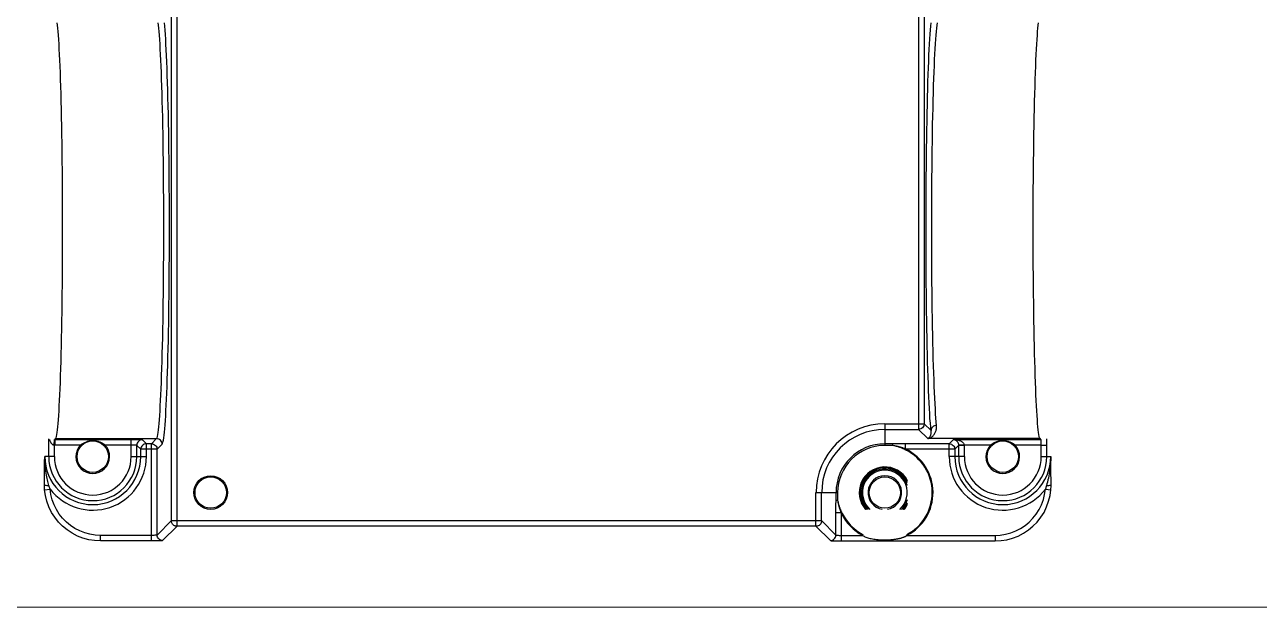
# Model space of a CAD drawing. Header units: millimetres. Extents: x -1 to 4489, y 0 to 1364.
# Drawn here: x 3027.7 to 3137.6, y 869.9 to 921.7 of the extents above; entities that cross this region are included whole.
import ezdxf

# ---------------------------------------------------------------- set-up
doc = ezdxf.new("R2010")
doc.units = ezdxf.units.MM
doc.layers.add('VERRUNDUNGEN', color=7, linetype='Continuous')

# ---------------------------------------------------------------- blocks, each defined once
blk = doc.blocks.new('A$C3E425E2D')
at = {"layer": 'VERRUNDUNGEN', "color": 7, "linetype": 'Continuous'}
for p, q in [((77.81, 95.31), (77.81, 9.93)), ((78.31, 94.81), (78.31, 10.43)), ((11.31, 1.81), (11.31, 91.58)), ((11.81, 1.31), (11.81, 92.08)), ((1.12, 46.13), (1.15, 45.9)), ((1.15, 45.9), (1.17, 45.64)), ((1.17, 45.64), (1.2, 45.34)), ((1.2, 45.34), (1.23, 45.01)), ((10.16, 45.91), (10.13, 46.13)), ((10.18, 45.65), (10.16, 45.91)), ((10.21, 45.35), (10.18, 45.65)), ((10.24, 45.02), (10.21, 45.35)), ((10.71, 45.81), (10.68, 46.12)), ((10.74, 45.47), (10.71, 45.81)), ((10.77, 45.09), (10.74, 45.47)), ((10.8, 44.66), (10.77, 45.09)), ((78.82, 44.69), (78.85, 45.1)), ((78.85, 45.1), (78.88, 45.48)), ((78.88, 45.48), (78.9, 45.82)), ((78.9, 45.82), (78.93, 46.12)), ((79.38, 45.03), (79.4, 45.36)), ((79.4, 45.36), (79.43, 45.65)), ((79.43, 45.65), (79.46, 45.91)), ((79.46, 45.91), (79.49, 46.13)), ((88.39, 45.01), (88.41, 45.34)), ((88.41, 45.34), (88.44, 45.64)), ((88.44, 45.64), (88.47, 45.9)), ((88.47, 45.9), (88.5, 46.13)), ((1.23, 45.01), (1.25, 44.63)), ((1.25, 44.63), (1.28, 44.22)), ((1.28, 44.22), (1.3, 43.77)), ((10.27, 44.64), (10.24, 45.02)), ((10.3, 44.23), (10.27, 44.64)), ((10.32, 43.78), (10.3, 44.23)), ((10.82, 44.21), (10.8, 44.66)), ((10.85, 43.72), (10.82, 44.21)), ((78.77, 43.75), (78.79, 44.23)), ((78.79, 44.23), (78.82, 44.69)), ((79.29, 43.81), (79.32, 44.25)), ((79.32, 44.25), (79.35, 44.66)), ((79.35, 44.66), (79.38, 45.03)), ((88.31, 43.77), (88.34, 44.22)), ((88.34, 44.22), (88.36, 44.63)), ((88.36, 44.63), (88.39, 45.01)), ((1.3, 43.77), (1.33, 43.29)), ((1.33, 43.29), (1.35, 42.79)), ((10.35, 43.31), (10.32, 43.78)), ((10.37, 42.8), (10.35, 43.31)), ((10.87, 43.2), (10.85, 43.72)), ((10.9, 42.64), (10.87, 43.2)), ((78.72, 42.69), (78.74, 43.24)), ((78.74, 43.24), (78.77, 43.75)), ((79.24, 42.84), (79.27, 43.34)), ((79.27, 43.34), (79.29, 43.81)), ((88.26, 42.79), (88.29, 43.3)), ((88.29, 43.3), (88.31, 43.77)), ((1.35, 42.79), (1.38, 42.25)), ((1.38, 42.25), (1.4, 41.68)), ((10.4, 42.26), (10.37, 42.8)), ((10.42, 41.69), (10.4, 42.26)), ((10.92, 42.06), (10.9, 42.64)), ((10.94, 41.44), (10.92, 42.06)), ((78.68, 41.51), (78.7, 42.11)), ((78.7, 42.11), (78.72, 42.69)), ((79.2, 41.74), (79.22, 42.31)), ((79.22, 42.31), (79.24, 42.84)), ((88.22, 41.68), (88.24, 42.25)), ((88.24, 42.25), (88.26, 42.79)), ((1.4, 41.68), (1.42, 41.08)), ((1.42, 41.08), (1.44, 40.45)), ((10.44, 41.09), (10.42, 41.69)), ((10.46, 40.47), (10.44, 41.09)), ((10.96, 40.8), (10.94, 41.44)), ((10.98, 40.13), (10.96, 40.8)), ((78.63, 40.21), (78.65, 40.87)), ((78.65, 40.87), (78.68, 41.51)), ((79.15, 40.54), (79.18, 41.15)), ((79.18, 41.15), (79.2, 41.74)), ((88.18, 40.45), (88.2, 41.08)), ((88.2, 41.08), (88.22, 41.68)), ((1.44, 40.45), (1.46, 39.8)), ((1.46, 39.8), (1.48, 39.12)), ((10.48, 39.81), (10.46, 40.47)), ((10.5, 39.14), (10.48, 39.81)), ((11, 39.44), (10.98, 40.13)), ((78.62, 39.52), (78.63, 40.21)), ((79.11, 39.22), (79.13, 39.89)), ((79.13, 39.89), (79.15, 40.54)), ((88.14, 39.12), (88.16, 39.8)), ((88.16, 39.8), (88.18, 40.45)), ((1.48, 39.12), (1.49, 38.42)), ((10.52, 38.44), (10.5, 39.14)), ((11.02, 38.72), (11, 39.44)), ((11.04, 37.98), (11.02, 38.72)), ((78.58, 38.08), (78.6, 38.81)), ((78.6, 38.81), (78.62, 39.52)), ((79.08, 37.82), (79.1, 38.53)), ((79.1, 38.53), (79.11, 39.22)), ((88.12, 38.42), (88.14, 39.12)), ((1.49, 38.42), (1.51, 37.7)), ((1.51, 37.7), (1.52, 36.95)), ((10.54, 37.71), (10.52, 38.44)), ((10.55, 36.97), (10.54, 37.71)), ((11.05, 37.21), (11.04, 37.98)), ((78.57, 37.33), (78.58, 38.08)), ((79.06, 37.08), (79.08, 37.82)), ((88.09, 36.96), (88.11, 37.7)), ((88.11, 37.7), (88.12, 38.42)), ((1.52, 36.95), (1.54, 36.19)), ((10.57, 36.21), (10.55, 36.97)), ((11.07, 36.43), (11.05, 37.21)), ((11.08, 35.63), (11.07, 36.43)), ((78.54, 35.76), (78.55, 36.55)), ((78.55, 36.55), (78.57, 37.33)), ((79.04, 35.56), (79.05, 36.33)), ((79.05, 36.33), (79.06, 37.08)), ((88.08, 36.2), (88.09, 36.96)), ((1.54, 36.19), (1.55, 35.41)), ((1.55, 35.41), (1.56, 34.62)), ((10.58, 35.43), (10.57, 36.21)), ((10.59, 34.63), (10.58, 35.43)), ((11.09, 34.81), (11.08, 35.63)), ((78.53, 34.96), (78.54, 35.76)), ((79.03, 34.77), (79.04, 35.56)), ((88.06, 34.62), (88.07, 35.42)), ((88.07, 35.42), (88.08, 36.2)), ((1.56, 34.62), (1.57, 33.81)), ((10.6, 33.83), (10.59, 34.63)), ((11.1, 33.98), (11.09, 34.81)), ((78.51, 33.3), (78.52, 34.13)), ((78.52, 34.13), (78.53, 34.96)), ((79.02, 33.97), (79.03, 34.77)), ((88.05, 33.81), (88.06, 34.62)), ((1.57, 33.81), (1.58, 32.98)), ((1.58, 32.98), (1.58, 32.15)), ((10.61, 33), (10.6, 33.83)), ((10.62, 32.17), (10.61, 33)), ((11.11, 33.14), (11.1, 33.98)), ((11.12, 32.29), (11.11, 33.14)), ((78.5, 32.45), (78.51, 33.3)), ((79, 32.34), (79.01, 33.16)), ((79.01, 33.16), (79.02, 33.97)), ((88.03, 32.16), (88.04, 32.99)), ((88.04, 32.99), (88.05, 33.81)), ((1.58, 32.15), (1.59, 31.31)), ((10.62, 31.33), (10.62, 32.17)), ((11.12, 31.42), (11.12, 32.29)), ((78.49, 31.6), (78.5, 32.45)), ((78.99, 31.5), (79, 32.34)), ((88.02, 31.32), (88.03, 32.16)), ((1.59, 31.31), (1.6, 30.46)), ((10.63, 30.48), (10.62, 31.33)), ((11.13, 30.55), (11.12, 31.42)), ((78.49, 30.74), (78.49, 31.6)), ((78.99, 30.66), (78.99, 31.5)), ((88.02, 30.47), (88.02, 31.32)), ((1.6, 30.46), (1.6, 29.61)), ((10.63, 29.63), (10.63, 30.48)), ((11.13, 29.67), (11.13, 30.55)), ((11.13, 28.79), (11.13, 29.67)), ((78.48, 29.87), (78.49, 30.74)), ((78.48, 29), (78.48, 29.87)), ((78.98, 29.82), (78.99, 30.66)), ((78.98, 28.97), (78.98, 29.82)), ((88.02, 29.62), (88.02, 30.47)), ((1.6, 29.61), (1.6, 28.75)), ((1.6, 28.75), (1.6, 27.89)), ((10.64, 28.77), (10.63, 29.63)), ((10.64, 27.91), (10.64, 28.77)), ((11.14, 27.91), (11.13, 28.79)), ((78.48, 28.12), (78.48, 29)), ((78.98, 28.12), (78.98, 28.97)), ((88.01, 28.76), (88.02, 29.62)), ((88.01, 27.9), (88.01, 28.76)), ((1.6, 27.89), (1.6, 27.03)), ((10.64, 27.05), (10.64, 27.91)), ((11.13, 27.03), (11.14, 27.91)), ((78.48, 27.25), (78.48, 28.12)), ((78.98, 27.26), (78.98, 28.12)), ((88.01, 27.04), (88.01, 27.9)), ((1.6, 27.03), (1.6, 26.18)), ((10.63, 26.19), (10.64, 27.05)), ((11.13, 26.15), (11.13, 27.03)), ((78.48, 26.37), (78.48, 27.25)), ((78.98, 26.41), (78.98, 27.26)), ((78.98, 25.56), (78.98, 26.41)), ((88.02, 26.18), (88.01, 27.04)), ((1.6, 25.32), (1.59, 24.48)), ((1.6, 26.18), (1.6, 25.32)), ((10.62, 24.49), (10.63, 25.34)), ((10.63, 25.34), (10.63, 26.19)), ((11.13, 25.27), (11.13, 26.15)), ((78.48, 25.5), (78.48, 26.37)), ((78.49, 24.63), (78.48, 25.5)), ((78.99, 24.72), (78.98, 25.56)), ((88.02, 25.33), (88.02, 26.18)), ((88.02, 24.48), (88.02, 25.33)), ((1.59, 24.48), (1.58, 23.64)), ((10.62, 23.65), (10.62, 24.49)), ((11.12, 24.4), (11.13, 25.27)), ((11.12, 23.54), (11.12, 24.4)), ((78.49, 23.78), (78.49, 24.63)), ((78.99, 23.88), (78.99, 24.72)), ((88.03, 23.64), (88.02, 24.48)), ((1.58, 23.64), (1.58, 22.8)), ((10.61, 22.82), (10.62, 23.65)), ((11.11, 22.68), (11.12, 23.54)), ((78.5, 22.93), (78.49, 23.78)), ((79, 23.05), (78.99, 23.88)), ((88.04, 22.81), (88.03, 23.64)), ((1.57, 21.98), (1.56, 21.17)), ((1.58, 22.8), (1.57, 21.98)), ((10.59, 21.19), (10.6, 22)), ((10.6, 22), (10.61, 22.82)), ((11.1, 21.84), (11.11, 22.68)), ((78.51, 22.08), (78.5, 22.93)), ((78.52, 21.26), (78.51, 22.08)), ((79.01, 22.24), (79, 23.05)), ((79.02, 21.43), (79.01, 22.24)), ((88.05, 21.99), (88.04, 22.81)), ((88.06, 21.18), (88.05, 21.99)), ((1.56, 21.17), (1.55, 20.38)), ((10.58, 20.39), (10.59, 21.19)), ((11.08, 20.19), (11.09, 21.01)), ((11.09, 21.01), (11.1, 21.84)), ((78.53, 20.44), (78.52, 21.26)), ((79.03, 20.64), (79.02, 21.43)), ((88.07, 20.38), (88.06, 21.18)), ((1.55, 20.38), (1.54, 19.6)), ((10.57, 19.61), (10.58, 20.39)), ((11.07, 19.39), (11.08, 20.19)), ((78.54, 19.64), (78.53, 20.44)), ((79.04, 19.86), (79.03, 20.64)), ((79.06, 19.09), (79.04, 19.86)), ((88.08, 19.6), (88.07, 20.38)), ((1.52, 18.84), (1.51, 18.09)), ((1.54, 19.6), (1.52, 18.84)), ((10.54, 18.11), (10.55, 18.85)), ((10.55, 18.85), (10.57, 19.61)), ((11.05, 18.61), (11.07, 19.39)), ((78.56, 18.86), (78.54, 19.64)), ((78.57, 18.1), (78.56, 18.86)), ((79.07, 18.35), (79.06, 19.09)), ((88.09, 18.84), (88.08, 19.6)), ((88.11, 18.1), (88.09, 18.84)), ((1.51, 18.09), (1.49, 17.37)), ((10.52, 17.38), (10.54, 18.11)), ((11.02, 17.1), (11.04, 17.84)), ((11.04, 17.84), (11.05, 18.61)), ((78.59, 17.35), (78.57, 18.1)), ((79.09, 17.63), (79.07, 18.35)), ((79.11, 16.92), (79.09, 17.63)), ((88.12, 17.38), (88.11, 18.1)), ((1.47, 16.67), (1.46, 15.99)), ((1.49, 17.37), (1.47, 16.67)), ((10.48, 16), (10.5, 16.68)), ((10.5, 16.68), (10.52, 17.38)), ((11, 16.38), (11.02, 17.1)), ((78.61, 16.63), (78.59, 17.35)), ((78.62, 15.93), (78.61, 16.63)), ((79.12, 16.24), (79.11, 16.92)), ((88.14, 16.67), (88.12, 17.38)), ((88.16, 16), (88.14, 16.67)), ((1.46, 15.99), (1.44, 15.34)), ((10.46, 15.35), (10.48, 16)), ((10.96, 15.01), (10.98, 15.69)), ((10.98, 15.69), (11, 16.38)), ((78.64, 15.26), (78.62, 15.93)), ((79.14, 15.58), (79.12, 16.24)), ((79.16, 14.95), (79.14, 15.58)), ((88.18, 15.34), (88.16, 16)), ((1.42, 14.71), (1.4, 14.11)), ((1.44, 15.34), (1.42, 14.71)), ((10.42, 14.12), (10.44, 14.72)), ((10.44, 14.72), (10.46, 15.35)), ((10.92, 13.76), (10.94, 14.37)), ((10.94, 14.37), (10.96, 15.01)), ((78.66, 14.61), (78.64, 15.26)), ((78.69, 13.99), (78.66, 14.61)), ((79.19, 14.35), (79.16, 14.95)), ((79.21, 13.77), (79.19, 14.35)), ((88.2, 14.72), (88.18, 15.34)), ((88.22, 14.12), (88.2, 14.72)), ((1.38, 13.55), (1.35, 13.01)), ((1.4, 14.11), (1.38, 13.55)), ((10.37, 13.01), (10.4, 13.55)), ((10.4, 13.55), (10.42, 14.12)), ((10.9, 13.17), (10.92, 13.76)), ((78.71, 13.39), (78.69, 13.99)), ((78.73, 12.83), (78.71, 13.39)), ((79.23, 13.22), (79.21, 13.77)), ((79.26, 12.71), (79.23, 13.22)), ((88.24, 13.55), (88.22, 14.12)), ((88.26, 13.01), (88.24, 13.55)), ((1.33, 12.5), (1.3, 12.02)), ((1.35, 13.01), (1.33, 12.5)), ((10.32, 12.02), (10.35, 12.5)), ((10.35, 12.5), (10.37, 13.01)), ((10.82, 11.6), (10.85, 12.09)), ((10.85, 12.09), (10.87, 12.62)), ((10.87, 12.62), (10.9, 13.17)), ((78.76, 12.3), (78.73, 12.83)), ((78.78, 11.8), (78.76, 12.3)), ((79.28, 12.22), (79.26, 12.71)), ((79.31, 11.76), (79.28, 12.22)), ((88.29, 12.5), (88.26, 13.01)), ((88.31, 12.02), (88.29, 12.5)), ((1.25, 11.16), (1.23, 10.79)), ((1.28, 11.57), (1.25, 11.16)), ((1.3, 12.02), (1.28, 11.57)), ((10.24, 10.79), (10.27, 11.17)), ((10.27, 11.17), (10.3, 11.58)), ((10.3, 11.58), (10.32, 12.02)), ((10.77, 10.72), (10.8, 11.14)), ((10.8, 11.14), (10.82, 11.6)), ((78.81, 11.33), (78.78, 11.8)), ((78.83, 10.89), (78.81, 11.33)), ((79.33, 11.33), (79.31, 11.76)), ((79.36, 10.94), (79.33, 11.33)), ((88.34, 11.58), (88.31, 12.02)), ((88.36, 11.16), (88.34, 11.58)), ((88.39, 10.79), (88.36, 11.16)), ((1.15, 9.9), (1.12, 9.67)), ((1.17, 10.16), (1.15, 9.9)), ((1.2, 10.45), (1.17, 10.16)), ((1.23, 10.79), (1.2, 10.45)), ((10.13, 9.67), (10.16, 9.9)), ((10.16, 9.9), (10.18, 10.16)), ((10.18, 10.16), (10.21, 10.46)), ((10.21, 10.46), (10.24, 10.79)), ((10.68, 9.69), (10.71, 9.99)), ((10.71, 9.99), (10.74, 10.33)), ((10.74, 10.33), (10.77, 10.72)), ((74.81, 10.43), (78.31, 10.43)), ((74.81, 10.43), (74.81, 8.5)), ((74.81, 9.93), (77.81, 9.93)), ((77.9, 9.94), (77.81, 9.93)), ((77.81, 9.93), (78.63, 9.11)), ((78, 9.97), (77.9, 9.94)), ((78.08, 10.02), (78, 9.97)), ((78.16, 10.08), (78.08, 10.02)), ((78.22, 10.15), (78.16, 10.08)), ((78.27, 10.24), (78.22, 10.15)), ((78.3, 10.33), (78.27, 10.24)), ((78.31, 10.43), (78.3, 10.33)), ((78.31, 10.43), (78.92, 9.82)), ((78.86, 10.49), (78.83, 10.89)), ((78.89, 10.14), (78.86, 10.49)), ((78.92, 9.82), (78.89, 10.14)), ((78.93, 9.91), (78.92, 9.82)), ((78.96, 10), (78.93, 9.91)), ((79, 10.08), (78.96, 10)), ((79.07, 10.15), (79, 10.08)), ((79.14, 10.21), (79.07, 10.15)), ((79.23, 10.25), (79.14, 10.21)), ((79.32, 10.28), (79.23, 10.25)), ((79.42, 10.29), (79.32, 10.28)), ((79.39, 10.6), (79.36, 10.94)), ((79.38, 9.84), (79.39, 9.9)), ((79.42, 10.29), (79.39, 10.6)), ((79.39, 9.9), (79.41, 9.97)), ((79.41, 10.03), (79.42, 10.1)), ((79.41, 9.97), (79.41, 10.03)), ((79.42, 10.23), (79.42, 10.29)), ((79.42, 10.16), (79.42, 10.23)), ((79.42, 10.1), (79.42, 10.16)), ((88.41, 10.45), (88.39, 10.79)), ((88.44, 10.16), (88.41, 10.45)), ((88.47, 9.9), (88.44, 10.16)), ((88.5, 9.67), (88.47, 9.9)), ((0.38, 9.1), (0.38, 7.51)), ((0.46, 9.03), (0.47, 8.99)), ((0.47, 8.99), (0.49, 8.94)), ((0.49, 8.94), (0.5, 8.9)), ((0.5, 8.9), (0.52, 8.87)), ((0.52, 8.87), (0.54, 8.83)), ((0.54, 8.83), (0.56, 8.8)), ((0.56, 8.8), (0.57, 8.77)), ((0.88, 8.54), (0.9, 9.04)), ((0.92, 9.04), (0.9, 9.04)), ((0.98, 9.11), (0.92, 9.04)), ((0.92, 9.04), (7.73, 9.04)), ((0.92, 9.04), (0.92, 8.54)), ((1.02, 9.18), (0.98, 9.11)), ((0.98, 9.11), (9.99, 9.11)), ((1.06, 9.31), (1.02, 9.18)), ((1.09, 9.47), (1.06, 9.31)), ((1.12, 9.67), (1.09, 9.47)), ((3.61, 8.78), (3.68, 8.81)), ((3.68, 8.81), (3.75, 8.84)), ((3.75, 8.84), (3.83, 8.87)), ((3.83, 8.87), (3.92, 8.89)), ((3.92, 8.89), (4, 8.9)), ((4, 8.9), (4.08, 8.92)), ((4.08, 8.92), (4.16, 8.92)), ((4.16, 8.92), (4.24, 8.93)), ((4.24, 8.93), (4.31, 8.93)), ((4.31, 8.93), (4.41, 8.93)), ((4.41, 8.93), (4.52, 8.92)), ((4.52, 8.92), (4.61, 8.9)), ((4.61, 8.9), (4.7, 8.89)), ((4.7, 8.89), (4.78, 8.87)), ((4.78, 8.87), (4.85, 8.84)), ((4.85, 8.84), (4.93, 8.82)), ((4.93, 8.82), (4.99, 8.79)), ((4.99, 8.79), (5.06, 8.76)), ((7.73, 7.51), (7.73, 9.04)), ((7.73, 9.04), (8.03, 9.04)), ((8.03, 9.04), (8.17, 9.04)), ((8.17, 9.04), (8.31, 9.04)), ((8.31, 9.04), (8.42, 9.03)), ((8.38, 8.86), (8.31, 8.79)), ((8.45, 8.92), (8.38, 8.86)), ((8.42, 9.03), (8.53, 9.03)), ((8.54, 8.97), (8.45, 8.92)), ((8.53, 9.03), (8.61, 9.02)), ((8.63, 9), (8.54, 8.97)), ((8.61, 9.02), (8.67, 9.02)), ((8.73, 9.01), (8.63, 9)), ((8.67, 9.02), (8.71, 9.01)), ((8.71, 9.01), (8.73, 9.01)), ((9.08, 8.66), (8.73, 9.01)), ((9.53, 8.66), (9.99, 9.11)), ((9.99, 9.11), (10.03, 9.18)), ((10.08, 9.1), (9.99, 9.11)), ((10.03, 9.18), (10.06, 9.31)), ((10.06, 9.31), (10.1, 9.47)), ((10.18, 9.07), (10.08, 9.1)), ((10.1, 9.47), (10.13, 9.67)), ((10.26, 9.02), (10.18, 9.07)), ((10.34, 8.96), (10.26, 9.02)), ((10.4, 8.89), (10.34, 8.96)), ((10.45, 8.8), (10.4, 8.89)), ((10.48, 8.71), (10.45, 8.8)), ((10.52, 8.69), (10.56, 8.81)), ((10.56, 8.81), (10.6, 8.98)), ((10.6, 8.98), (10.63, 9.18)), ((10.63, 9.18), (10.66, 9.42)), ((10.66, 9.42), (10.68, 9.69)), ((78.63, 9.11), (78.71, 9.13)), ((78.63, 9.11), (78.66, 9.12)), ((88.63, 9.11), (78.63, 9.11)), ((78.66, 9.12), (78.69, 9.14)), ((78.69, 9.14), (78.72, 9.17)), ((78.71, 9.13), (78.79, 9.15)), ((78.72, 9.17), (78.75, 9.19)), ((78.75, 9.19), (78.78, 9.22)), ((78.78, 9.22), (78.8, 9.25)), ((78.79, 9.15), (78.86, 9.18)), ((78.8, 9.25), (78.82, 9.28)), ((78.82, 9.28), (78.84, 9.31)), ((78.84, 9.31), (78.86, 9.35)), ((78.86, 9.35), (78.87, 9.38)), ((78.86, 9.18), (78.92, 9.22)), ((78.87, 9.38), (78.89, 9.42)), ((78.89, 9.42), (78.9, 9.46)), ((78.9, 9.46), (78.91, 9.49)), ((78.91, 9.49), (78.92, 9.53)), ((78.92, 9.78), (78.92, 9.82)), ((78.93, 9.75), (78.92, 9.78)), ((78.92, 9.57), (78.93, 9.6)), ((78.92, 9.53), (78.92, 9.57)), ((78.92, 9.22), (78.99, 9.26)), ((78.93, 9.71), (78.93, 9.75)), ((78.93, 9.68), (78.93, 9.71)), ((78.93, 9.64), (78.93, 9.68)), ((78.93, 9.6), (78.93, 9.64)), ((78.99, 9.26), (79.05, 9.31)), ((79.05, 9.31), (79.1, 9.36)), ((79.1, 9.36), (79.15, 9.41)), ((79.15, 9.41), (79.19, 9.47)), ((79.19, 9.47), (79.24, 9.53)), ((79.24, 9.53), (79.27, 9.59)), ((79.27, 9.59), (79.3, 9.65)), ((79.3, 9.65), (79.33, 9.71)), ((79.33, 9.71), (79.36, 9.78)), ((79.36, 9.78), (79.38, 9.84)), ((80.92, 9.04), (80.53, 8.66)), ((80.92, 9.04), (88.7, 9.04)), ((80.92, 9.04), (80.96, 9.04)), ((80.92, 9.04), (81.01, 9.04)), ((80.96, 9.04), (81, 9.03)), ((81, 9.03), (81.04, 9.01)), ((81.01, 9.04), (81.09, 9.03)), ((81.04, 9.01), (81.07, 9)), ((81.07, 9), (81.11, 8.98)), ((81.09, 9.03), (81.17, 9.02)), ((81.11, 8.98), (81.14, 8.97)), ((81.14, 8.97), (81.17, 8.95)), ((81.17, 9.02), (81.24, 9.01)), ((81.17, 8.95), (81.19, 8.92)), ((81.19, 8.92), (81.22, 8.9)), ((81.22, 8.9), (81.24, 8.88)), ((81.24, 9.01), (81.31, 8.99)), ((81.24, 8.88), (81.26, 8.85)), ((81.26, 8.85), (81.29, 8.82)), ((81.29, 8.82), (81.31, 8.78)), ((81.31, 8.99), (81.37, 8.97)), ((81.37, 8.97), (81.43, 8.95)), ((81.43, 8.95), (81.49, 8.93)), ((81.49, 8.93), (81.54, 8.91)), ((81.54, 8.91), (81.59, 8.89)), ((81.59, 8.89), (81.64, 8.86)), ((81.64, 8.86), (81.68, 8.83)), ((81.68, 8.83), (81.73, 8.8)), ((81.73, 8.8), (81.78, 8.75)), ((84.56, 8.76), (84.63, 8.79)), ((84.63, 8.79), (84.71, 8.82)), ((84.71, 8.82), (84.79, 8.85)), ((84.79, 8.85), (84.88, 8.88)), ((84.88, 8.88), (84.97, 8.9)), ((84.97, 8.9), (85.08, 8.91)), ((85.08, 8.91), (85.19, 8.92)), ((85.19, 8.92), (85.31, 8.93)), ((85.31, 8.93), (85.42, 8.93)), ((85.31, 8.93), (85.31, 8.91)), ((85.42, 8.93), (85.52, 8.92)), ((85.52, 8.92), (85.61, 8.9)), ((85.61, 8.9), (85.7, 8.89)), ((85.7, 8.89), (85.78, 8.87)), ((85.78, 8.87), (85.86, 8.84)), ((85.86, 8.84), (85.93, 8.82)), ((85.93, 8.82), (85.99, 8.79)), ((88.53, 9.47), (88.5, 9.67)), ((88.56, 9.3), (88.53, 9.47)), ((88.59, 9.18), (88.56, 9.3)), ((88.63, 9.11), (88.59, 9.18)), ((88.7, 9.04), (88.63, 9.11)), ((88.7, 9.03), (88.7, 9.04)), ((88.71, 9.01), (88.7, 9.03)), ((88.71, 8.98), (88.71, 9.01)), ((88.72, 8.94), (88.71, 8.98)), ((88.72, 8.89), (88.72, 8.94)), ((88.72, 8.83), (88.72, 8.89)), ((88.73, 8.76), (88.72, 8.83)), ((89.23, 8.99), (89.22, 9.1)), ((89.23, 8.84), (89.23, 8.99)), ((89.23, 8.7), (89.23, 8.84)), ((0.57, 8.77), (0.59, 8.74)), ((0.59, 8.74), (0.61, 8.72)), ((0.61, 8.72), (0.63, 8.69)), ((0.63, 8.69), (0.65, 8.67)), ((0.65, 8.67), (0.67, 8.65)), ((0.67, 8.65), (0.68, 8.64)), ((0.68, 8.64), (0.7, 8.62)), ((0.7, 8.62), (0.72, 8.61)), ((0.72, 8.61), (0.74, 8.59)), ((0.74, 8.59), (0.76, 8.58)), ((0.76, 8.58), (0.77, 8.57)), ((0.77, 8.57), (0.79, 8.57)), ((0.79, 8.57), (0.81, 8.56)), ((0.81, 8.56), (0.83, 8.55)), ((0.83, 8.55), (0.84, 8.55)), ((0.84, 8.55), (0.86, 8.55)), ((0.86, 8.55), (0.88, 8.54)), ((0.92, 8.54), (0.88, 8.54)), ((0.88, 8.54), (0.88, 7.51)), ((3.22, 8.54), (0.92, 8.54)), ((3.22, 8.54), (3.27, 8.58)), ((3.22, 8.54), (3.29, 8.47)), ((3.27, 8.58), (3.31, 8.62)), ((3.31, 8.62), (3.36, 8.65)), ((3.36, 8.65), (3.42, 8.69)), ((3.42, 8.69), (3.48, 8.72)), ((3.48, 8.72), (3.54, 8.75)), ((3.54, 8.75), (3.61, 8.78)), ((5.06, 8.76), (5.11, 8.73)), ((5.11, 8.73), (5.17, 8.7)), ((5.17, 8.7), (5.22, 8.67)), ((5.22, 8.67), (5.27, 8.64)), ((5.27, 8.64), (5.31, 8.61)), ((5.31, 8.61), (5.35, 8.57)), ((5.39, 8.54), (5.32, 8.47)), ((5.35, 8.57), (5.39, 8.54)), ((7.73, 8.54), (5.39, 8.54)), ((7.81, 8.54), (7.73, 8.54)), ((7.88, 8.54), (7.81, 8.54)), ((7.95, 8.54), (7.88, 8.54)), ((8.02, 8.54), (7.95, 8.54)), ((8.08, 8.53), (8.02, 8.54)), ((8.13, 8.53), (8.08, 8.53)), ((8.17, 8.52), (8.13, 8.53)), ((8.2, 8.52), (8.17, 8.52)), ((8.22, 8.51), (8.2, 8.52)), ((8.23, 8.51), (8.22, 8.51)), ((8.24, 8.61), (8.23, 8.51)), ((8.58, 8.16), (8.23, 8.51)), ((8.23, 7.51), (8.23, 8.51)), ((8.27, 8.7), (8.24, 8.61)), ((8.31, 8.79), (8.27, 8.7)), ((8.59, 8.26), (8.58, 8.16)), ((10.03, 8.16), (8.58, 8.16)), ((8.58, 7.51), (8.58, 8.16)), ((8.62, 8.35), (8.59, 8.26)), ((8.67, 8.44), (8.62, 8.35)), ((8.73, 8.51), (8.67, 8.44)), ((8.81, 8.57), (8.73, 8.51)), ((8.89, 8.62), (8.81, 8.57)), ((8.99, 8.65), (8.89, 8.62)), ((9.08, 8.66), (8.99, 8.65)), ((9.53, 8.66), (9.08, 8.66)), ((9.08, 7.51), (9.08, 8.66)), ((9.53, 0), (9.53, 8.66)), ((9.53, 8.66), (9.63, 8.65)), ((9.63, 8.65), (9.73, 8.62)), ((9.73, 8.62), (9.81, 8.57)), ((9.81, 8.57), (9.89, 8.51)), ((9.89, 8.51), (9.95, 8.44)), ((9.95, 8.44), (10, 8.35)), ((10, 8.35), (10.02, 8.26)), ((10.02, 8.26), (10.03, 8.16)), ((10.03, 8.16), (10.49, 8.61)), ((10.03, 0.53), (10.03, 8.16)), ((10.49, 8.61), (10.48, 8.71)), ((10.49, 8.61), (10.52, 8.69)), ((76.61, 8.66), (74.81, 8.65)), ((75.5, 8.5), (74.81, 8.5)), ((75.45, 8.65), (75.45, 8.65)), ((75.45, 8.65), (75.46, 8.64)), ((75.46, 8.64), (75.47, 8.63)), ((75.47, 8.63), (75.48, 8.61)), ((75.48, 8.61), (75.48, 8.59)), ((75.48, 8.59), (75.49, 8.56)), ((75.49, 8.56), (75.5, 8.53)), ((75.5, 8.53), (75.5, 8.5)), ((75.6, 8.48), (75.5, 8.5)), ((75.6, 8.48), (75.5, 8.5)), ((75.68, 8.46), (75.6, 8.48)), ((75.69, 8.47), (75.6, 8.48)), ((75.77, 8.44), (75.68, 8.46)), ((75.77, 8.45), (75.69, 8.47)), ((75.85, 8.43), (75.77, 8.45)), ((75.85, 8.42), (75.77, 8.44)), ((75.93, 8.42), (75.85, 8.43)), ((75.93, 8.4), (75.85, 8.42)), ((76.01, 8.4), (75.93, 8.42)), ((76, 8.38), (75.93, 8.4)), ((76.07, 8.35), (76, 8.38)), ((76.08, 8.38), (76.01, 8.4)), ((76.14, 8.33), (76.07, 8.35)), ((76.15, 8.36), (76.08, 8.38)), ((76.2, 8.31), (76.14, 8.33)), ((76.21, 8.34), (76.15, 8.36)), ((76.26, 8.28), (76.2, 8.31)), ((76.28, 8.32), (76.21, 8.34)), ((76.32, 8.26), (76.26, 8.28)), ((76.34, 8.3), (76.28, 8.32)), ((76.38, 8.23), (76.32, 8.26)), ((76.4, 8.28), (76.34, 8.3)), ((76.43, 8.21), (76.38, 8.23)), ((76.45, 8.26), (76.4, 8.28)), ((76.48, 8.19), (76.43, 8.21)), ((76.51, 8.24), (76.45, 8.26)), ((76.53, 8.16), (76.48, 8.19)), ((76.56, 8.22), (76.51, 8.24)), ((76.67, 8.09), (76.53, 8.16)), ((76.61, 8.2), (76.56, 8.22)), ((76.58, 8.14), (76.61, 8.2)), ((80.53, 8.66), (76.61, 8.66)), ((76.61, 8.66), (76.61, 8.2)), ((76.71, 8.16), (76.61, 8.2)), ((76.67, 8.09), (76.71, 8.16)), ((81.03, 8.16), (76.71, 8.16)), ((80.53, 7.51), (80.53, 8.66)), ((80.53, 8.66), (80.63, 8.65)), ((80.63, 8.65), (80.73, 8.62)), ((80.73, 8.62), (80.81, 8.57)), ((80.81, 8.57), (80.89, 8.51)), ((80.89, 8.51), (80.95, 8.43)), ((80.95, 8.43), (81, 8.35)), ((81, 8.35), (81.02, 8.25)), ((81.02, 8.25), (81.03, 8.16)), ((81.38, 8.51), (81.03, 8.16)), ((81.03, 8.16), (81.03, 7.51)), ((81.31, 8.78), (81.33, 8.74)), ((81.33, 8.74), (81.35, 8.69)), ((81.35, 8.69), (81.37, 8.64)), ((81.37, 8.64), (81.38, 8.58)), ((81.38, 8.58), (81.38, 8.52)), ((81.88, 8.54), (81.38, 8.52)), ((81.38, 8.52), (81.38, 8.51)), ((81.88, 8.51), (81.38, 8.51)), ((81.38, 8.51), (81.38, 7.51)), ((81.78, 8.75), (81.82, 8.71)), ((81.82, 8.71), (81.85, 8.65)), ((81.85, 8.65), (81.87, 8.6)), ((81.87, 8.6), (81.88, 8.54)), ((84.22, 8.54), (81.88, 8.54)), ((81.88, 8.54), (81.88, 8.51)), ((81.88, 8.51), (81.88, 7.51)), ((84.22, 8.54), (84.27, 8.58)), ((84.22, 8.54), (84.29, 8.47)), ((84.27, 8.58), (84.32, 8.62)), ((84.32, 8.62), (84.37, 8.65)), ((84.37, 8.65), (84.43, 8.69)), ((84.43, 8.69), (84.49, 8.73)), ((84.49, 8.73), (84.56, 8.76)), ((85.99, 8.79), (86.06, 8.76)), ((86.06, 8.76), (86.12, 8.73)), ((86.12, 8.73), (86.17, 8.7)), ((86.17, 8.7), (86.22, 8.67)), ((86.22, 8.67), (86.27, 8.64)), ((86.27, 8.64), (86.31, 8.61)), ((86.31, 8.61), (86.36, 8.57)), ((86.39, 8.54), (86.32, 8.47)), ((86.36, 8.57), (86.39, 8.54)), ((88.73, 8.54), (86.39, 8.54)), ((88.73, 8.69), (88.73, 8.76)), ((88.73, 8.62), (88.73, 8.69)), ((88.73, 8.54), (88.73, 8.62)), ((88.73, 8.54), (89.23, 8.54)), ((88.73, 7.51), (88.73, 8.54)), ((89.23, 7.51), (89.23, 8.7)), ((0.01, 6.16), (0.02, 7.01)), ((0.02, 7.01), (0.03, 7.51)), ((0.88, 7.51), (0.03, 7.51)), ((0.03, 7.32), (0.03, 7.51)), ((0.04, 7.13), (0.03, 7.32)), ((0.05, 6.95), (0.04, 7.13)), ((0.06, 6.76), (0.05, 6.95)), ((0.08, 6.57), (0.06, 6.76)), ((7.73, 7.51), (9.08, 7.51)), ((81.88, 7.51), (80.53, 7.51)), ((88.73, 7.51), (89.58, 7.51)), ((89.55, 6.7), (89.51, 6.41)), ((89.57, 6.98), (89.55, 6.7)), ((89.58, 7.25), (89.57, 6.98)), ((89.6, 6.11), (89.58, 7.51)), ((89.58, 7.51), (89.58, 7.25)), ((0, 5.54), (0.01, 6.16)), ((0, 5), (0, 5.54)), ((0.11, 6.39), (0.08, 6.57)), ((0.13, 6.21), (0.11, 6.39)), ((0.16, 6.04), (0.13, 6.21)), ((0.19, 5.87), (0.16, 6.04)), ((0.22, 5.72), (0.19, 5.87)), ((0.25, 5.57), (0.22, 5.72)), ((0.29, 5.43), (0.25, 5.57)), ((89.37, 5.6), (89.33, 5.43)), ((89.41, 5.79), (89.37, 5.6)), ((89.45, 5.99), (89.41, 5.79)), ((89.48, 6.2), (89.45, 5.99)), ((89.51, 6.41), (89.48, 6.2)), ((89.61, 5.35), (89.6, 6.11)), ((0, 4.89), (0, 5)), ((0, 5), (0.02, 4.98)), ((0, 4.78), (0, 4.89)), ((0.01, 4.67), (0, 4.78)), ((0.02, 4.56), (0.01, 4.67)), ((0.02, 4.98), (0.06, 4.97)), ((0.02, 4.56), (0.52, 4.61)), ((0.09, 4.04), (0.02, 4.56)), ((0.06, 4.97), (0.12, 4.96)), ((0.12, 4.96), (0.21, 4.95)), ((0.21, 4.95), (0.3, 4.94)), ((0.32, 5.3), (0.29, 5.43)), ((0.3, 4.94), (0.41, 4.94)), ((0.35, 5.17), (0.32, 5.3)), ((0.38, 5.05), (0.35, 5.17)), ((0.41, 4.94), (0.38, 5.05)), ((0.43, 4.86), (0.41, 4.94)), ((0.46, 4.77), (0.43, 4.86)), ((0.49, 4.69), (0.46, 4.77)), ((0.52, 4.61), (0.49, 4.69)), ((0.58, 4.13), (0.52, 4.61)), ((89.03, 4.13), (89.1, 4.61)), ((89.13, 4.69), (89.1, 4.61)), ((89.1, 4.61), (89.6, 4.56)), ((89.15, 4.77), (89.13, 4.69)), ((89.18, 4.86), (89.15, 4.77)), ((89.2, 4.94), (89.18, 4.86)), ((89.24, 5.09), (89.2, 4.94)), ((89.2, 4.94), (89.31, 4.94)), ((89.29, 5.25), (89.24, 5.09)), ((89.33, 5.43), (89.29, 5.25)), ((89.31, 4.94), (89.41, 4.95)), ((89.41, 4.95), (89.49, 4.96)), ((89.49, 4.96), (89.56, 4.97)), ((89.52, 4.04), (89.6, 4.56)), ((89.56, 4.97), (89.6, 4.98)), ((89.6, 4.98), (89.61, 5)), ((89.6, 4.67), (89.61, 4.78)), ((89.6, 4.56), (89.6, 4.67)), ((89.61, 5), (89.61, 5.35)), ((89.61, 4.89), (89.61, 5)), ((89.61, 4.78), (89.61, 4.89)), ((0.22, 3.53), (0.09, 4.04)), ((0.4, 3.03), (0.22, 3.53)), ((0.7, 3.67), (0.58, 4.13)), ((0.86, 3.23), (0.7, 3.67)), ((68.68, 4.31), (70.61, 4.31)), ((68.68, 1.31), (68.68, 4.31)), ((69.18, 1.81), (69.18, 4.31)), ((70.46, 2.51), (70.47, 4.31)), ((70.46, 3.67), (70.47, 3.66)), ((70.47, 3.66), (70.48, 3.65)), ((70.48, 3.65), (70.51, 3.64)), ((70.51, 3.64), (70.54, 3.63)), ((70.54, 3.63), (70.57, 3.62)), ((70.57, 3.62), (70.61, 3.61)), ((70.61, 4.31), (70.61, 3.61)), ((70.61, 3.61), (70.63, 3.53)), ((70.61, 3.61), (70.63, 3.53)), ((70.63, 3.53), (70.64, 3.46)), ((70.63, 3.53), (70.65, 3.46)), ((70.64, 3.46), (70.66, 3.38)), ((70.65, 3.46), (70.66, 3.38)), ((70.66, 3.38), (70.67, 3.31)), ((70.66, 3.38), (70.68, 3.31)), ((70.67, 3.31), (70.68, 3.24)), ((70.68, 3.31), (70.7, 3.25)), ((88.75, 3.23), (88.92, 3.68)), ((88.92, 3.68), (89.03, 4.13)), ((89.21, 3.03), (89.39, 3.53)), ((89.39, 3.53), (89.52, 4.04)), ((0.64, 2.55), (0.4, 3.03)), ((0.92, 2.11), (0.64, 2.55)), ((1.07, 2.8), (0.86, 3.23)), ((1.33, 2.4), (1.07, 2.8)), ((1.62, 2.02), (1.33, 2.4)), ((70.92, 2.51), (70.46, 2.51)), ((70.46, 0.53), (70.46, 2.51)), ((70.68, 3.24), (70.7, 3.18)), ((70.7, 3.25), (70.72, 3.18)), ((70.7, 3.18), (70.72, 3.12)), ((70.72, 3.18), (70.74, 3.12)), ((70.72, 3.12), (70.73, 3.06)), ((70.73, 3.06), (70.75, 3)), ((70.74, 3.12), (70.75, 3.07)), ((70.75, 3.07), (70.77, 3.01)), ((70.75, 3), (70.76, 2.95)), ((70.76, 2.95), (70.78, 2.89)), ((70.77, 3.01), (70.79, 2.96)), ((70.78, 2.89), (70.8, 2.84)), ((70.79, 2.96), (70.81, 2.9)), ((70.8, 2.84), (70.81, 2.79)), ((70.81, 2.9), (70.83, 2.86)), ((70.81, 2.79), (70.83, 2.75)), ((70.83, 2.86), (70.85, 2.81)), ((70.83, 2.75), (70.84, 2.7)), ((70.84, 2.7), (70.86, 2.66)), ((70.85, 2.81), (70.87, 2.76)), ((70.86, 2.66), (70.87, 2.62)), ((70.87, 2.76), (70.89, 2.72)), ((70.87, 2.62), (70.89, 2.58)), ((70.89, 2.72), (70.9, 2.68)), ((70.89, 2.58), (70.9, 2.54)), ((70.9, 2.68), (70.92, 2.64)), ((70.9, 2.54), (70.92, 2.51)), ((70.92, 2.64), (70.94, 2.6)), ((70.97, 2.53), (70.92, 2.51)), ((70.92, 2.51), (70.96, 2.41)), ((70.94, 2.6), (70.96, 2.57)), ((70.96, 2.57), (71.02, 2.44)), ((71.02, 2.44), (70.96, 2.41)), ((70.96, 0), (70.96, 2.41)), ((87.99, 2.02), (88.29, 2.4)), ((88.29, 2.4), (88.54, 2.8)), ((88.54, 2.8), (88.75, 3.23)), ((88.69, 2.11), (88.98, 2.55)), ((88.98, 2.55), (89.21, 3.03)), ((1.25, 1.69), (0.92, 2.11)), ((1.62, 1.31), (1.25, 1.69)), ((1.96, 1.68), (1.62, 2.02)), ((2.03, 0.98), (1.62, 1.31)), ((2.32, 1.38), (1.96, 1.68)), ((2.72, 1.12), (2.32, 1.38)), ((3.15, 0.9), (2.72, 1.12)), ((11.31, 1.81), (10.03, 0.53)), ((11.81, 1.31), (10.53, 0.03)), ((11.31, 1.81), (69.18, 1.81)), ((11.31, 1.74), (11.31, 1.81)), ((11.33, 1.68), (11.31, 1.74)), ((11.35, 1.62), (11.33, 1.68)), ((11.38, 1.56), (11.35, 1.62)), ((11.41, 1.51), (11.38, 1.56)), ((11.45, 1.46), (11.41, 1.51)), ((11.5, 1.42), (11.45, 1.46)), ((11.54, 1.39), (11.5, 1.42)), ((11.59, 1.36), (11.54, 1.39)), ((11.63, 1.34), (11.59, 1.36)), ((11.68, 1.33), (11.63, 1.34)), ((11.72, 1.32), (11.68, 1.33)), ((11.77, 1.31), (11.72, 1.32)), ((11.81, 1.31), (11.77, 1.31)), ((68.68, 1.31), (11.81, 1.31)), ((68.78, 1.32), (68.68, 1.31)), ((69.96, 0.03), (68.68, 1.31)), ((68.87, 1.35), (68.78, 1.32)), ((68.96, 1.39), (68.87, 1.35)), ((69.04, 1.46), (68.96, 1.39)), ((69.1, 1.53), (69.04, 1.46)), ((69.14, 1.62), (69.1, 1.53)), ((69.17, 1.71), (69.14, 1.62)), ((69.18, 1.81), (69.17, 1.71)), ((70.46, 0.53), (69.18, 1.81)), ((86.47, 0.9), (86.89, 1.12)), ((86.89, 1.12), (87.29, 1.38)), ((87.29, 1.38), (87.66, 1.68)), ((87.59, 0.98), (87.99, 1.31)), ((87.66, 1.68), (87.99, 2.02)), ((87.99, 1.31), (88.37, 1.69)), ((88.37, 1.69), (88.69, 2.11)), ((2.47, 0.69), (2.03, 0.98)), ((2.94, 0.44), (2.47, 0.69)), ((3.43, 0.25), (2.94, 0.44)), ((3.59, 0.72), (3.15, 0.9)), ((3.95, 0.11), (3.43, 0.25)), ((4.05, 0.6), (3.59, 0.72)), ((4.47, 0.03), (3.95, 0.11)), ((4.52, 0.53), (4.05, 0.6)), ((5, 0), (4.47, 0.03)), ((5, 0.5), (4.52, 0.53)), ((9.53, 0.5), (5, 0.5)), ((5, 0), (5, 0.5)), ((9.69, 0), (5, 0)), ((9.61, 0.5), (9.53, 0.5)), ((9.68, 0.5), (9.61, 0.5)), ((9.76, 0.5), (9.68, 0.5)), ((9.84, 0), (9.69, 0)), ((9.82, 0.51), (9.76, 0.5)), ((9.88, 0.51), (9.82, 0.51)), ((9.98, 0), (9.84, 0)), ((9.93, 0.51), (9.88, 0.51)), ((9.97, 0.52), (9.93, 0.51)), ((10, 0.52), (9.97, 0.52)), ((10.11, 0.01), (9.98, 0)), ((10.03, 0.53), (10, 0.52)), ((10.03, 0.53), (10.03, 0.53)), ((10.04, 0.44), (10.03, 0.53)), ((10.07, 0.34), (10.04, 0.44)), ((10.12, 0.26), (10.07, 0.34)), ((10.23, 0.01), (10.11, 0.01)), ((10.18, 0.18), (10.12, 0.26)), ((10.26, 0.12), (10.18, 0.18)), ((10.33, 0.01), (10.23, 0.01)), ((10.34, 0.07), (10.26, 0.12)), ((10.41, 0.02), (10.33, 0.01)), ((10.44, 0.04), (10.34, 0.07)), ((10.48, 0.02), (10.41, 0.02)), ((10.53, 0.03), (10.44, 0.04)), ((10.52, 0.03), (10.48, 0.02)), ((10.53, 0.03), (10.52, 0.03)), ((69.96, 0.03), (70.06, 0.04)), ((69.96, 0.03), (69.98, 0.03)), ((69.98, 0.03), (70.02, 0.02)), ((70.02, 0.02), (70.08, 0.02)), ((70.06, 0.04), (70.15, 0.07)), ((70.08, 0.02), (70.16, 0.01)), ((70.15, 0.07), (70.24, 0.12)), ((70.16, 0.01), (70.26, 0.01)), ((70.24, 0.12), (70.31, 0.18)), ((70.26, 0.01), (70.38, 0.01)), ((70.31, 0.18), (70.37, 0.26)), ((70.37, 0.26), (70.42, 0.34)), ((70.38, 0.01), (70.51, 0)), ((70.42, 0.34), (70.45, 0.44)), ((70.45, 0.44), (70.46, 0.53)), ((70.46, 0.53), (70.47, 0.53)), ((70.47, 0.53), (70.49, 0.52)), ((70.49, 0.52), (70.52, 0.52)), ((70.51, 0), (70.66, 0)), ((70.52, 0.52), (70.56, 0.51)), ((70.56, 0.51), (70.61, 0.51)), ((70.61, 0.51), (70.67, 0.51)), ((70.66, 0), (70.8, 0)), ((70.67, 0.51), (70.74, 0.5)), ((70.74, 0.5), (70.81, 0.5)), ((70.8, 0), (84.62, 0)), ((70.81, 0.5), (70.88, 0.5)), ((70.88, 0.5), (70.96, 0.5)), ((70.96, 0.5), (72.83, 0.5)), ((72.86, 0.56), (72.83, 0.5)), ((72.83, 0.5), (72.89, 0.46)), ((72.89, 0.46), (72.97, 0.42)), ((72.97, 0.42), (73.04, 0.38)), ((73.04, 0.38), (73.12, 0.35)), ((73.12, 0.35), (73.21, 0.32)), ((73.21, 0.32), (73.3, 0.29)), ((73.3, 0.29), (73.39, 0.26)), ((73.39, 0.26), (73.49, 0.23)), ((73.49, 0.23), (73.59, 0.21)), ((73.59, 0.21), (73.7, 0.19)), ((73.7, 0.19), (73.82, 0.17)), ((73.82, 0.17), (73.95, 0.15)), ((73.95, 0.15), (74.07, 0.13)), ((74.07, 0.13), (74.21, 0.12)), ((74.21, 0.12), (74.35, 0.11)), ((74.35, 0.11), (74.5, 0.1)), ((74.5, 0.1), (74.65, 0.1)), ((74.65, 0.1), (74.81, 0.1)), ((74.81, 0.1), (74.91, 0.1)), ((74.91, 0.1), (75.01, 0.1)), ((75.01, 0.1), (75.1, 0.1)), ((75.1, 0.1), (75.19, 0.11)), ((75.19, 0.11), (75.27, 0.11)), ((75.27, 0.11), (75.36, 0.12)), ((75.36, 0.12), (75.43, 0.12)), ((75.43, 0.12), (75.51, 0.13)), ((75.51, 0.13), (75.58, 0.14)), ((75.58, 0.14), (75.65, 0.15)), ((75.65, 0.15), (75.72, 0.16)), ((75.72, 0.16), (75.78, 0.17)), ((75.78, 0.17), (75.84, 0.18)), ((75.84, 0.18), (75.9, 0.19)), ((75.9, 0.19), (75.96, 0.2)), ((75.96, 0.2), (76.01, 0.21)), ((76.01, 0.21), (76.06, 0.22)), ((76.06, 0.22), (76.11, 0.23)), ((76.11, 0.23), (76.15, 0.24)), ((76.15, 0.24), (76.2, 0.25)), ((76.2, 0.25), (76.24, 0.26)), ((76.24, 0.26), (76.28, 0.28)), ((76.28, 0.28), (76.32, 0.29)), ((76.32, 0.29), (76.36, 0.3)), ((76.36, 0.3), (76.39, 0.31)), ((76.39, 0.31), (76.43, 0.33)), ((76.43, 0.33), (76.46, 0.34)), ((76.46, 0.34), (76.49, 0.35)), ((76.49, 0.35), (76.52, 0.36)), ((76.52, 0.36), (76.55, 0.38)), ((76.55, 0.38), (76.58, 0.39)), ((76.58, 0.39), (76.61, 0.4)), ((76.61, 0.4), (76.64, 0.41)), ((76.64, 0.41), (76.66, 0.43)), ((76.66, 0.43), (76.68, 0.44)), ((76.68, 0.44), (76.71, 0.45)), ((76.71, 0.45), (76.73, 0.46)), ((76.73, 0.46), (76.75, 0.48)), ((76.75, 0.56), (76.79, 0.5)), ((76.75, 0.48), (76.77, 0.49)), ((76.77, 0.49), (76.79, 0.5)), ((76.79, 0.5), (84.62, 0.5)), ((84.62, 0.5), (85.09, 0.53)), ((84.62, 0.5), (84.62, 0)), ((84.62, 0), (85.15, 0.03)), ((85.09, 0.53), (85.56, 0.6)), ((85.15, 0.03), (85.67, 0.11)), ((85.56, 0.6), (86.02, 0.72)), ((85.67, 0.11), (86.18, 0.25)), ((86.02, 0.72), (86.47, 0.9)), ((86.18, 0.25), (86.67, 0.44)), ((86.67, 0.44), (87.14, 0.69)), ((87.14, 0.69), (87.59, 0.98))]:
    blk.add_line(p, q, dxfattribs=at)
for centre, radius in [((4.31, 7.51), 1.4), ((85.31, 7.51), 1.4), ((14.81, 4.31), 1.5), ((14.81, 4.31), 1.4), ((74.81, 4.31), 1.4)]:
    blk.add_circle(centre, radius, dxfattribs=at)
for centre, radius, start, end in [((74.81, 4.31), 6.12, 90, 180), ((74.81, 4.31), 5.62, 90, 180), ((4.31, 7.51), 1.5, 136.3724, 43.6276), ((74.81, 4.31), 4.34, 90, 180), ((74.81, 4.31), 4.2, 90, 180), ((74.81, 4.31), 4.22, 297.4696, 63.7553), ((74.81, 4.31), 4.29, 297.4696, 63.7553), ((85.31, 7.51), 1.5, 136.4645, 43.5355), ((4.31, 7.51), 4.27, 180, 0), ((4.31, 7.51), 3.92, 180, 0), ((4.31, 7.51), 4.77, 217.4266, 0), ((4.31, 7.51), 3.42, 180, 0), ((85.31, 7.51), 4.77, 180, 322.5736), ((85.31, 7.51), 4.27, 180, 0), ((85.31, 7.51), 3.92, 180, 0), ((85.31, 7.51), 3.42, 180, 0), ((74.81, 4.31), 2.28, 28.6022, 221.2633), ((74.81, 4.31), 2.25, 27.0697, 221.9103), ((74.81, 4.31), 2.2, 24.423, 223.0916), ((74.81, 4.31), 2.1, 17.4201, 225.6191), ((74.81, 4.31), 2, 311.3637, 228.6361), ((74.81, 4.31), 1.5, 279.0309, 260.9382), ((74.81, 4.31), 2.1, 314.3748, 342.5869), ((74.81, 4.31), 2.2, 316.9109, 335.5835), ((74.81, 4.31), 4.29, 206.2447, 242.5304), ((74.81, 4.31), 4.22, 206.2447, 242.5304), ((74.81, 4.31), 2.25, 317.7767, 332.8828), ((74.81, 4.31), 2.28, 318.7757, 331.3864)]:
    blk.add_arc(centre, radius, start, end, dxfattribs=at)

msp = doc.modelspace()

# ---------------------------------------------------------------- linework, layer by layer
at = {"color": 7, "ltscale": 8}
msp.add_lwpolyline([(2704.13, 869.96), (3178.5, 869.88)], dxfattribs=at)

# ---------------------------------------------------------------- block references
msp.add_blockref('A$C3E425E2D', (3029.45, 875.78))

doc.saveas('drawing.dxf')
